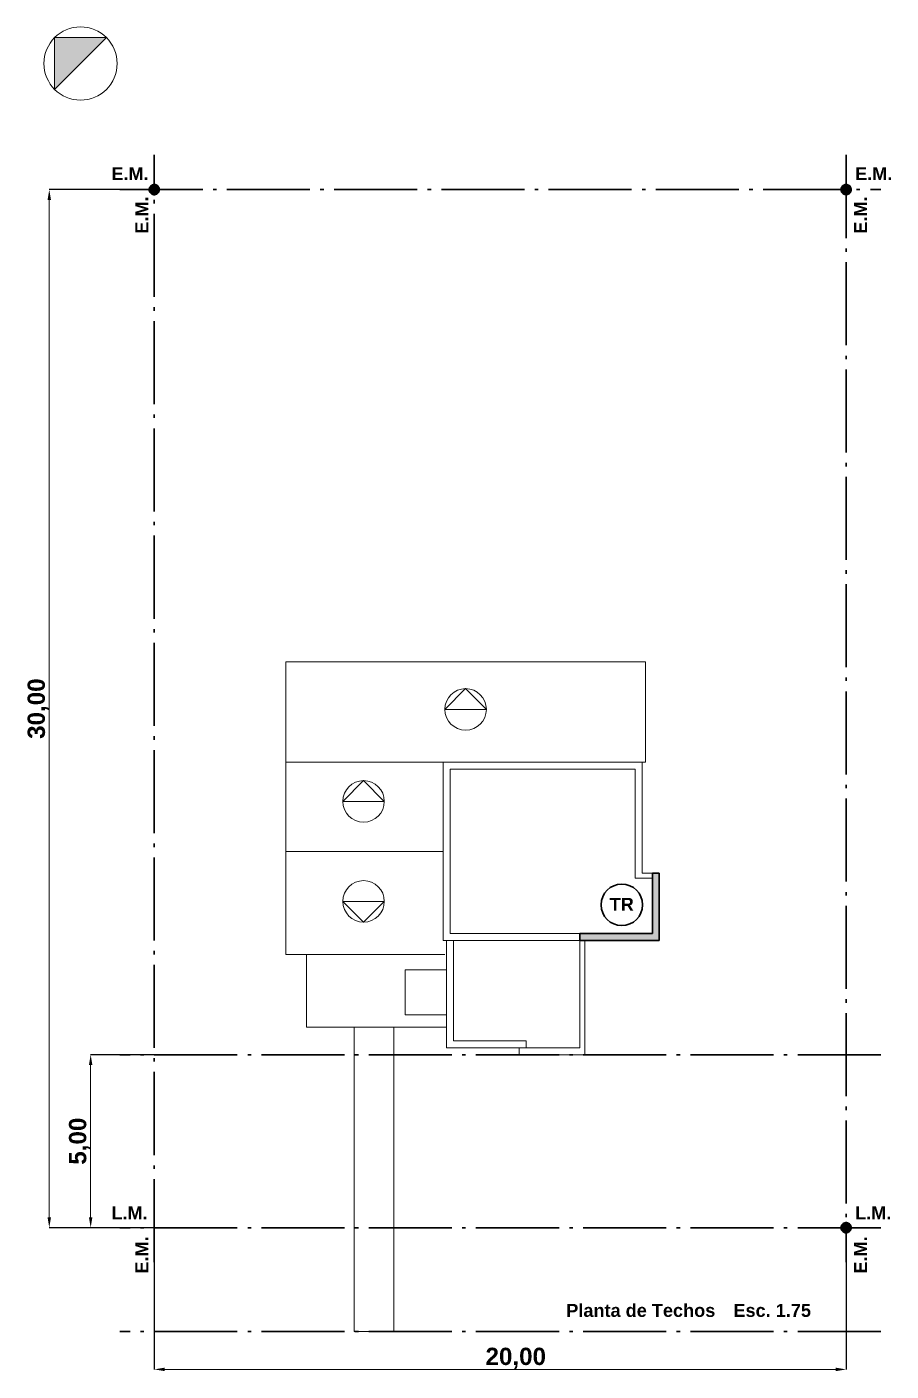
# Model space of a CAD drawing. Header units: millimetres. Extents: x 1434 to 1660, y 1457 to 1517.
# Drawn here: x 1555.27 to 1580.26, y 1477.94 to 1516.79 of the extents above; entities that cross this region are included whole.
import ezdxf

# ---------------------------------------------------------------- set-up
doc = ezdxf.new("R2010")
doc.units = ezdxf.units.MM
doc.linetypes.add('ACAD_ISO04W100', pattern=[30, 24, -3, 0, -3])
for name, color, linetype, lineweight in [('0.1', 50, 'Continuous', 0), ('0.2', 40, 'Continuous', 20), ('0.3', 30, 'Continuous', 30), ('cotas', 104, 'Continuous', 18), ('gris', 251, 'Continuous', 18), ('L.M.', 160, 'ACAD_ISO04W100', 30), ('nomenclatura', 41, 'Continuous', 18), ('rojo muros', 232, 'Continuous', 18)]:
    doc.layers.add(name, color=color, linetype=linetype, lineweight=lineweight)
doc.styles.add('SANSSERIFBOLD', font='sasb____.pfb')
doc.styles.get("Standard").update_dxf_attribs({"font": 'ARIAL.TTF'})
doc.dimstyles.new('ISO-25', dxfattribs={"dimtxt": 2.5, "dimasz": 2.5, "dimexe": 1.25, "dimexo": 0.625, "dimtad": 1, "dimtxsty": 'Standard', "dimcen": 2.5, "dimadec": 0, "dimazin": 0, "dimtfac": 1, "dimtmove": 0, "dimatfit": 3, "dimfxl": 0, "dimarcsym": 0})

# ---------------------------------------------------------------- blocks, each defined once
blk = doc.blocks.new('*D10')
at = {"layer": 'cotas', "color": 0, "linetype": 'Continuous', "lineweight": -2}
for p, q in [((1558.955, 1481.086), (1558.955, 1477.991)), ((1578.955, 1481.086), (1578.955, 1477.991))]:
    blk.add_line(p, q, dxfattribs=at)
at = {"layer": 'cotas', "color": 0, "linetype": 'Continuous', "lineweight": 9}
blk.add_line((1559.255, 1477.991), (1578.655, 1477.991), dxfattribs=at)
at = {"layer": 'cotas', "color": 0, "linetype": 'Continuous'}
for points in [[(1559.255, 1478.041), (1559.255, 1477.941), (1558.955, 1477.991)], [(1578.655, 1478.041), (1578.655, 1477.941), (1578.955, 1477.991)]]:
    blk.add_solid(points, dxfattribs=at)
at = {"layer": 'Defpoints', "color": 0, "linetype": 'Continuous'}
for p in [(1558.955, 1481.086), (1578.955, 1481.086), (1578.955, 1477.991)]:
    blk.add_point(p, dxfattribs=at)
at = {"layer": 'cotas', "linetype": 'Continuous', "insert": (1569.405, 1478.311), "char_height": 0.5, "attachment_point": 5, "style": 'SANSSERIFBOLD'}
blk.add_mtext('20,00', dxfattribs=at)
blk = doc.blocks.new('*D11')
at = {"layer": 'cotas', "color": 0, "linetype": 'Continuous', "lineweight": -2}
for p, q in [((1557.955, 1512.086), (1555.92, 1512.086)), ((1557.955, 1482.086), (1555.92, 1482.086))]:
    blk.add_line(p, q, dxfattribs=at)
at = {"layer": 'cotas', "color": 0, "linetype": 'Continuous', "lineweight": 9}
blk.add_line((1555.92, 1511.786), (1555.92, 1482.386), dxfattribs=at)
at = {"layer": 'cotas', "color": 0, "linetype": 'Continuous'}
for points in [[(1555.87, 1511.786), (1555.97, 1511.786), (1555.92, 1512.086)], [(1555.87, 1482.386), (1555.97, 1482.386), (1555.92, 1482.086)]]:
    blk.add_solid(points, dxfattribs=at)
at = {"layer": 'Defpoints', "color": 0, "linetype": 'Continuous'}
for p in [(1557.955, 1512.086), (1555.92, 1482.086), (1557.955, 1482.086)]:
    blk.add_point(p, dxfattribs=at)
at = {"layer": 'cotas', "linetype": 'Continuous', "insert": (1555.6, 1497.086), "char_height": 0.5, "attachment_point": 5, "rotation": 90, "style": 'SANSSERIFBOLD'}
blk.add_mtext('30,00', dxfattribs=at)
blk = doc.blocks.new('*D12')
at = {"layer": 'cotas', "color": 0, "linetype": 'Continuous', "lineweight": -2}
for p, q in [((1558.955, 1487.086), (1557.116, 1487.086)), ((1558.955, 1482.086), (1557.116, 1482.086))]:
    blk.add_line(p, q, dxfattribs=at)
at = {"layer": 'cotas', "color": 0, "linetype": 'Continuous', "lineweight": 9}
blk.add_line((1557.116, 1486.786), (1557.116, 1482.386), dxfattribs=at)
at = {"layer": 'cotas', "color": 0, "linetype": 'Continuous'}
for points in [[(1557.066, 1486.786), (1557.166, 1486.786), (1557.116, 1487.086)], [(1557.066, 1482.386), (1557.166, 1482.386), (1557.116, 1482.086)]]:
    blk.add_solid(points, dxfattribs=at)
at = {"layer": 'Defpoints', "color": 0, "linetype": 'Continuous'}
for p in [(1558.955, 1487.086), (1557.116, 1482.086), (1558.955, 1482.086)]:
    blk.add_point(p, dxfattribs=at)
at = {"layer": 'cotas', "linetype": 'Continuous', "insert": (1556.796, 1484.586), "char_height": 0.5, "attachment_point": 5, "rotation": 90, "style": 'SANSSERIFBOLD'}
blk.add_mtext('5,00', dxfattribs=at)

msp = doc.modelspace()

# ---------------------------------------------------------------- hatches: boundary and pattern name
at = {"layer": 'gris'}
for points in [[(1557.57224, 1516.47812), (1556.07496, 1514.98084), (1556.07496, 1516.47812)], [(1559.10262, 1512.0859, 1), (1558.80789, 1512.0859, 1)], [(1579.10262, 1512.0859, 1), (1578.80789, 1512.0859, 1)], [(1579.10262, 1482.0859, 1), (1578.80789, 1482.0859, 1)]]:
    msp.add_hatch(color=256, dxfattribs=at).paths.add_polyline_path(points)
at = {"layer": 'rojo muros'}
msp.add_hatch(color=256, dxfattribs=at).paths.add_polyline_path([(1573.55526, 1492.3359), (1573.35526, 1492.3359), (1573.35526, 1490.5859), (1571.25526, 1490.5859), (1571.25526, 1490.3859), (1573.55526, 1490.3859)])

# ---------------------------------------------------------------- linework, layer by layer
at = {"layer": '0.1'}
for p, q in [((1562.75526, 1489.9859), (1562.75526, 1498.4359)), ((1573.15526, 1498.4359), (1562.75526, 1498.4359)), ((1573.15526, 1498.4359), (1573.15526, 1495.5359)), ((1567.30526, 1495.5359), (1562.75526, 1495.5359)), ((1573.15526, 1495.5359), (1573.05526, 1495.5359)), ((1562.75526, 1492.9609), (1567.30526, 1492.9609)), ((1567.40526, 1490.3859), (1567.40526, 1487.2859)), ((1567.60526, 1490.3859), (1567.60526, 1487.4859)), ((1567.35526, 1489.9859), (1562.75526, 1489.9859)), ((1569.70526, 1487.4859), (1567.60526, 1487.4859)), ((1569.70526, 1487.2859), (1569.70526, 1487.4859)), ((1569.50526, 1487.2859), (1567.40526, 1487.2859))]:
    msp.add_line(p, q, dxfattribs=at)
for points in [[(1568.55504, 1497.06376), (1567.35547, 1497.06376), (1567.95526, 1497.66355), (1568.55504, 1497.06376)], [(1565.60504, 1494.40542), (1564.40547, 1494.40542), (1565.00526, 1495.00521), (1565.60504, 1494.40542)], [(1565.60504, 1491.51639), (1564.40547, 1491.51639), (1565.00526, 1490.9166), (1565.60504, 1491.51639)]]:
    msp.add_lwpolyline(points, dxfattribs=at)
for centre in [(1567.95526, 1497.06376), (1565.00526, 1494.40542), (1565.00526, 1491.51639)]:
    msp.add_circle(centre, 0.59979, dxfattribs=at)
at = {"layer": '0.2'}
for p, q in [((1573.05526, 1495.5359), (1567.30526, 1495.5359)), ((1567.30526, 1490.3859), (1567.30526, 1495.5359)), ((1567.50526, 1490.5859), (1567.50526, 1495.3359)), ((1572.85526, 1495.3359), (1567.50526, 1495.3359)), ((1572.85526, 1492.1859), (1572.85526, 1495.3359)), ((1573.05526, 1492.3359), (1573.05526, 1495.5359)), ((1573.35526, 1492.1859), (1572.85526, 1492.1859)), ((1573.35526, 1492.3359), (1573.05526, 1492.3359)), ((1571.25526, 1490.5859), (1567.50526, 1490.5859)), ((1571.25526, 1490.3859), (1567.30526, 1490.3859)), ((1571.25526, 1487.2859), (1571.25526, 1490.3859)), ((1571.40526, 1487.0859), (1571.40526, 1490.3859)), ((1571.25526, 1487.2859), (1569.50526, 1487.2859)), ((1569.50526, 1487.0859), (1569.50526, 1487.2859)), ((1571.40526, 1487.0859), (1569.50526, 1487.0859))]:
    msp.add_line(p, q, dxfattribs=at)
msp.add_lwpolyline([(1556.07496, 1514.98084), (1557.57224, 1516.47812), (1556.07496, 1516.47812), (1556.07496, 1514.98084)], dxfattribs=at)
msp.add_circle((1556.8236, 1515.72948), 1.05873, dxfattribs=at)
at = {"layer": '0.3'}
for p, q in [((1573.35526, 1490.5859), (1573.35526, 1492.3359)), ((1573.35526, 1492.3359), (1573.55526, 1492.3359)), ((1573.55526, 1490.3859), (1573.55526, 1492.3359)), ((1571.25526, 1490.3859), (1571.25526, 1490.5859)), ((1571.25526, 1490.5859), (1573.35526, 1490.5859)), ((1573.55526, 1490.3859), (1571.25526, 1490.3859))]:
    msp.add_line(p, q, dxfattribs=at)
msp.add_circle((1572.47032, 1491.41684), 0.6, dxfattribs=at)
at = {"layer": 'gris'}
for p, q in [((1563.35526, 1487.8859), (1563.35526, 1489.9859)), ((1567.40526, 1487.8859), (1563.35526, 1487.8859)), ((1564.73026, 1487.8859), (1564.73026, 1479.0859)), ((1565.88026, 1487.8859), (1565.88026, 1479.0859)), ((1565.88026, 1479.0859), (1564.73026, 1479.0859))]:
    msp.add_line(p, q, dxfattribs=at)
msp.add_lwpolyline([(1567.40526, 1489.5359), (1566.20526, 1489.5359), (1566.20526, 1488.2359), (1567.40526, 1488.2359)], dxfattribs=at)
at = {"layer": 'L.M.', "ltscale": 0.1}
for p, q in [((1558.95526, 1481.0859), (1558.95526, 1513.0859)), ((1578.95526, 1513.0859), (1578.95526, 1481.0859)), ((1557.95526, 1512.0859), (1579.95526, 1512.0859)), ((1579.95526, 1482.0859), (1557.95526, 1482.0859))]:
    msp.add_line(p, q, dxfattribs=at)
at = {"layer": 'L.M.', "color": 253, "ltscale": 0.1}
msp.add_line((1579.95526, 1487.0859), (1557.95526, 1487.0859), dxfattribs=at)
at = {"layer": 'L.M.', "color": 1, "ltscale": 0.1}
msp.add_line((1579.95526, 1479.0859), (1557.95526, 1479.0859), dxfattribs=at)
at = {"layer": 'L.M.', "ltscale": 0.1}
for centre in [(1558.95526, 1512.0859), (1578.95526, 1512.0859), (1578.95526, 1482.0859)]:
    msp.add_circle(centre, 0.14737, dxfattribs=at)
at = {"layer": 'rojo muros'}
msp.add_lwpolyline([(1573.55526, 1490.3859), (1571.40526, 1490.3859), (1571.40526, 1487.0859), (1569.50526, 1487.0859), (1569.50526, 1487.2859), (1567.40526, 1487.2859), (1567.40526, 1490.3859)], dxfattribs=at)

# ---------------------------------------------------------------- texts
at = {"layer": 'nomenclatura', "linetype": 'Continuous', "style": 'SANSSERIFBOLD'}
for s, p in [('E.M.', (1557.71456, 1512.35866)), ('E.M.', (1579.21528, 1512.35866)), ('TR', (1572.1185, 1491.24367)), ('L.M.', (1557.71456, 1482.32807)), ('L.M.', (1579.21528, 1482.32807)), ('Planta de Techos ', (1570.86505, 1479.5083)), ('Esc. 1.75', (1575.69695, 1479.5083))]:
    msp.add_text(s, height=0.375, dxfattribs=at).set_placement(p)
for p in [(1558.78213, 1510.81253), (1579.56003, 1510.81253), (1558.78213, 1480.75994), (1579.56003, 1480.75994)]:
    msp.add_text('E.M.', height=0.375, rotation=90, dxfattribs=at).set_placement(p)

# ---------------------------------------------------------------- dimensions: what is measured, and where the dimension line sits
at = {"layer": 'cotas', "linetype": 'Continuous'}
for base, p1, p2, angle, picture, middle in [((1555.92045, 1482.0859), (1557.95526, 1512.0859), (1557.95526, 1482.0859), 90, '*D11', (1555.92045, 1497.0859)), ((1557.11605, 1482.0859), (1558.95526, 1487.0859), (1558.95526, 1482.0859), 90, '*D12', (1557.11605, 1484.5859)), ((1578.95526, 1477.99133), (1558.95526, 1481.0859), (1578.95526, 1481.0859), 180, '*D10', (1569.40526, 1477.99133))]:
    dim = msp.add_linear_dim(base=base, p1=p1, p2=p2, angle=angle, dimstyle='ISO-25', override={"dimtxt": 0.5, "dimasz": 0.3, "dimexe": 0, "dimexo": 0, "dimgap": 0.01, "dimzin": 0, "dimtxsty": 'SANSSERIFBOLD', "dimclrt": 256, "dimlwd": 9}, dxfattribs=at)
    dim.commit()
    dim.dimension.update_dxf_attribs({"geometry": picture, "text_midpoint": middle, "dimtype": 160})

doc.saveas('drawing.dxf')
